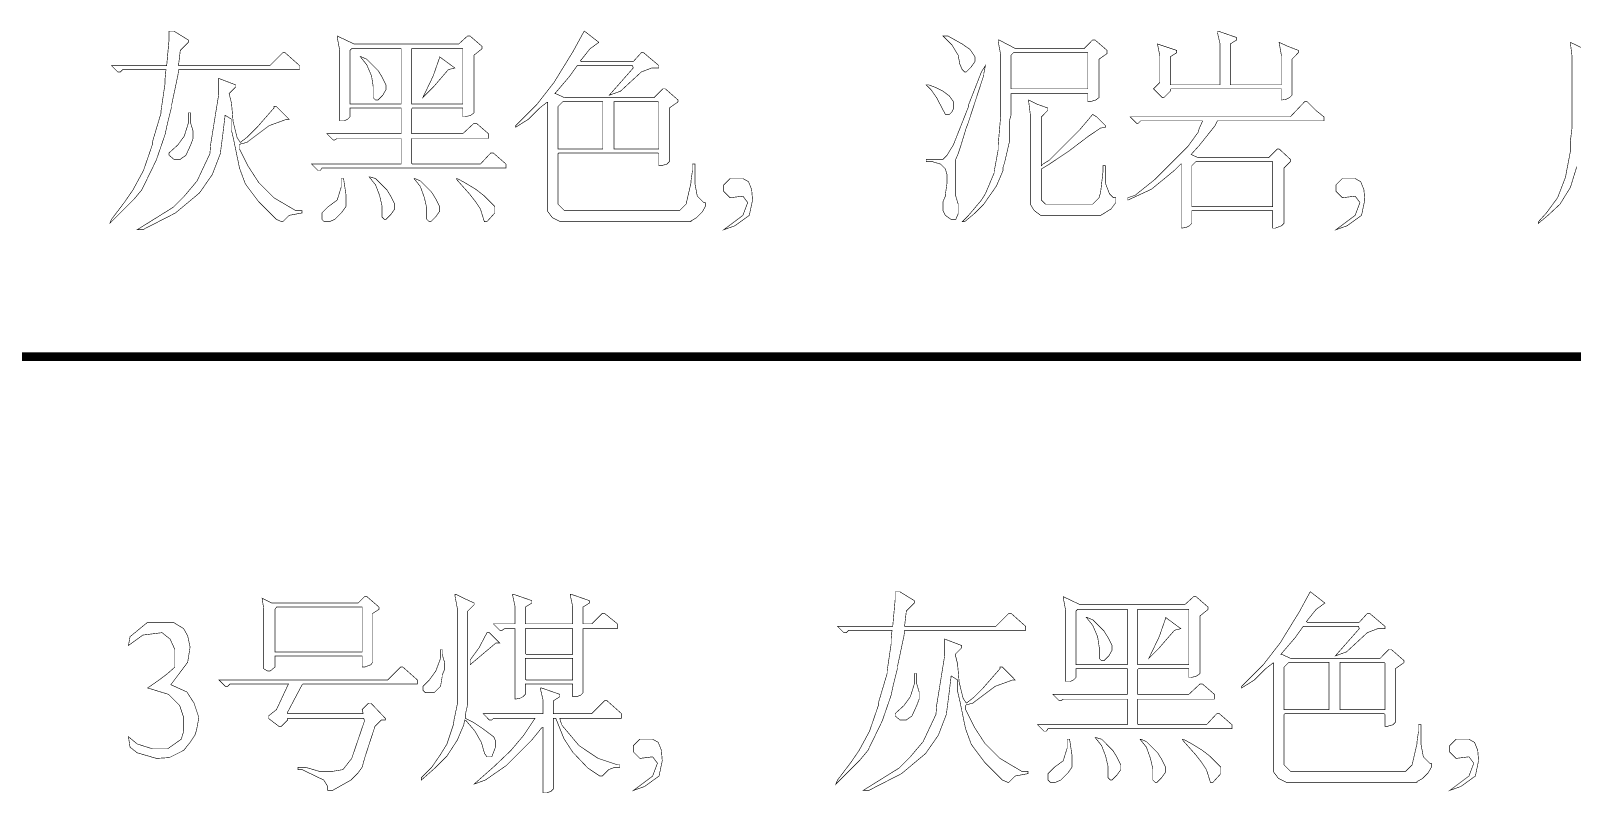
# Model space of a CAD drawing. Extents: x 94 to 452, y -72 to 1042.
# Drawn here: x 222.13 to 248.56, y 340.8 to 353.86 of the extents above; entities that cross this region are included whole.
import ezdxf

# ---------------------------------------------------------------- set-up
doc = ezdxf.new("R2010")
doc.units = 0
doc.header["$MEASUREMENT"] = 0
doc.layers.add('TREE_LAYER', color=7, linetype='Continuous')

msp = doc.modelspace()

# ---------------------------------------------------------------- linework, layer by layer
at = {"layer": 'TREE_LAYER'}
for points, const_width, elevation in [([(224.581169, 353.85727), (224.498816, 353.85727), (224.498816, 353.720015), (224.457639, 353.267074), (223.51058, 353.267074), (223.620384, 353.15727), (223.661561, 353.15727), (223.702737, 353.198446), (224.443914, 353.198446), (224.443914, 353.184721), (224.430188, 353.047466), (224.430188, 352.965113), (224.361561, 352.498446), (224.361561, 352.45727), (224.21058, 351.949427), (224.21058, 351.90825), (224.0596, 351.469035), (223.881169, 351.139623), (223.730188, 350.920015), (223.51058, 350.63178), (223.483129, 350.563152), (223.894894, 350.974917), (224.032149, 351.139623), (224.279208, 351.647466), (224.430188, 352.086682), (224.471365, 352.278839), (224.539992, 352.553348), (224.539992, 352.580799), (224.649796, 353.102368), (224.663522, 353.198446), (226.736071, 353.198446), (226.736071, 353.267074), (226.489012, 353.486682), (226.447835, 353.486682), (226.228228, 353.267074), (224.663522, 353.267074), (224.663522, 353.294525), (224.690973, 353.527858), (224.828228, 353.665113), (224.828228, 353.70629), (224.581169, 353.85727), (224.581169, 353.85727)], 0.01, 49), ([(227.381169, 353.774917), (227.381169, 353.774917), (227.381169, 353.761191), (227.422345, 353.541584), (227.422345, 352.320015), (227.504698, 352.320015), (227.5596, 352.347466), (227.600777, 352.388642), (227.600777, 352.525897), (227.600777, 352.539623), (228.479208, 352.539623), (228.479208, 352.525897), (228.479208, 352.100407), (228.479208, 352.100407), (227.202737, 352.100407), (227.312541, 351.990603), (227.339992, 351.990603), (227.381169, 352.018054), (228.479208, 352.018054), (228.479208, 352.018054), (228.479208, 351.592564), (228.479208, 351.578839), (226.941953, 351.578839), (227.051757, 351.469035), (227.092933, 351.469035), (227.120384, 351.510211), (230.277247, 351.510211), (230.277247, 351.578839), (230.057639, 351.770995), (230.016463, 351.770995), (229.838031, 351.578839), (228.671365, 351.578839), (228.657639, 351.592564), (228.657639, 352.018054), (228.671365, 352.018054), (229.975286, 352.018054), (229.975286, 352.100407), (229.769404, 352.278839), (229.728228, 352.278839), (229.536071, 352.100407), (228.671365, 352.100407), (228.657639, 352.100407), (228.657639, 352.525897), (228.671365, 352.539623), (229.536071, 352.539623), (229.536071, 352.525897), (229.536071, 352.388642), (229.577247, 352.388642), (229.673326, 352.416093), (229.728228, 352.45727), (229.728228, 353.445505), (229.865482, 353.555309), (229.865482, 353.555309), (229.865482, 353.596486), (229.6596, 353.774917), (229.618424, 353.774917), (229.467443, 353.637662), (227.669404, 353.637662), (227.381169, 353.774917), (227.381169, 353.774917)], 0.01, 49), ([(231.622345, 353.85727), (231.60862, 353.843544), (231.594894, 353.816093), (231.430188, 353.514133), (231.100777, 352.978839), (230.812541, 352.60825), (230.441953, 352.237662), (230.441953, 352.210211), (230.661561, 352.347466), (230.853718, 352.539623), (230.977247, 352.635701), (230.990973, 352.635701), (230.990973, 352.635701), (230.990973, 350.78276), (230.990973, 350.769035), (231.073326, 350.659231), (231.21058, 350.590603), (233.447835, 350.590603), (233.447835, 350.604329), (233.543914, 350.659231), (233.639992, 350.755309), (233.694894, 350.851388), (233.694894, 350.920015), (233.667443, 350.920015), (233.557639, 351.029819), (233.516463, 351.249427), (233.516463, 351.578839), (233.475286, 351.578839), (233.475286, 351.469035), (233.447835, 351.276878), (233.447835, 351.249427), (233.365482, 350.892564), (233.255679, 350.78276), (231.279208, 350.78276), (231.169404, 350.892564), (231.169404, 351.75727), (231.183129, 351.770995), (232.88509, 351.770995), (232.898816, 351.75727), (232.898816, 351.551388), (232.939992, 351.551388), (233.036071, 351.578839), (233.077247, 351.620015), (233.077247, 352.539623), (233.214502, 352.635701), (233.228228, 352.649427), (233.228228, 352.676878), (233.00862, 352.869035), (232.967443, 352.869035), (232.816463, 352.718054), (231.279208, 352.718054), (231.128228, 352.786682), (231.114502, 352.786682), (231.361561, 353.074917), (231.498816, 353.267074), (232.445875, 353.267074), (232.4596, 353.225897), (232.047835, 352.759231), (232.239992, 352.827858), (232.596855, 353.15727), (232.775286, 353.225897), (232.898816, 353.225897), (232.898816, 353.267074), (232.638031, 353.486682), (232.596855, 353.486682), (232.4596, 353.335701), (231.567443, 353.335701), (231.553718, 353.349427), (231.718424, 353.555309), (231.869404, 353.665113), (231.622345, 353.85727), (231.622345, 353.85727)], 0.01, 49), ([(237.853718, 353.774917), (237.771365, 353.774917), (237.922345, 353.623937), (238.032149, 353.445505), (238.0596, 353.294525), (238.100777, 353.198446), (238.141953, 353.15727), (238.169404, 353.15727), (238.251757, 353.239623), (238.320384, 353.335701), (238.320384, 353.418054), (238.238031, 353.541584), (238.100777, 353.637662), (237.853718, 353.774917), (237.853718, 353.774917)], 0.01, 49), ([(238.732149, 353.70629), (238.718424, 353.70629), (238.718424, 353.678839), (238.7596, 353.459231), (238.7596, 352.388642), (238.718424, 351.90825), (238.718424, 351.825897), (238.649796, 351.455309), (238.649796, 351.427858), (238.498816, 351.070995), (238.430188, 350.961191), (238.21058, 350.700407), (238.100777, 350.590603), (238.141953, 350.590603), (238.306659, 350.727858), (238.471365, 350.892564), (238.690973, 351.20825), (238.800777, 351.469035), (238.800777, 351.523937), (238.828228, 351.60629), (238.869404, 351.784721), (238.91058, 351.963152), (238.91058, 352.320015), (238.938031, 352.416093), (238.938031, 352.786682), (238.951757, 352.786682), (240.255679, 352.786682), (240.255679, 352.786682), (240.255679, 352.649427), (240.296855, 352.649427), (240.392933, 352.676878), (240.447835, 352.718054), (240.447835, 353.376878), (240.58509, 353.472956), (240.58509, 353.486682), (240.58509, 353.527858), (240.379208, 353.70629), (240.338031, 353.70629), (240.187051, 353.555309), (239.020384, 353.555309), (238.732149, 353.70629), (238.732149, 353.70629)], 0.01, 49), ([(242.492933, 353.85727), (242.479208, 353.85727), (242.479208, 353.829819), (242.520384, 353.651388), (242.520384, 352.937662), (242.506659, 352.937662), (241.683129, 352.937662), (241.669404, 352.937662), (241.669404, 353.418054), (241.779208, 353.486682), (241.779208, 353.486682), (241.779208, 353.527858), (241.449796, 353.637662), (241.490973, 353.43178), (241.490973, 352.978839), (241.381169, 352.869035), (241.532149, 352.718054), (241.5596, 352.718054), (241.669404, 352.827858), (241.669404, 352.855309), (241.683129, 352.869035), (243.577247, 352.869035), (243.577247, 352.855309), (243.577247, 352.676878), (243.6596, 352.690603), (243.714502, 352.718054), (243.755679, 352.759231), (243.755679, 353.376878), (243.865482, 353.486682), (243.865482, 353.527858), (243.687051, 353.596486), (243.536071, 353.665113), (243.577247, 353.43178), (243.577247, 352.937662), (243.577247, 352.937662), (242.698816, 352.937662), (242.698816, 352.937662), (242.698816, 353.637662), (242.80862, 353.70629), (242.80862, 353.70629), (242.80862, 353.747466), (242.492933, 353.85727), (242.492933, 353.85727)], 0.01, 49), ([(227.628228, 353.555309), (227.641953, 353.555309), (228.479208, 353.555309), (228.479208, 353.555309), (228.479208, 352.60825), (228.479208, 352.60825), (227.600777, 352.60825), (227.600777, 352.60825), (227.600777, 353.527858), (227.628228, 353.555309), (227.628228, 353.555309)], 0.01, 49), ([(228.657639, 353.555309), (228.671365, 353.555309), (229.536071, 353.555309), (229.536071, 353.555309), (229.536071, 352.60825), (229.536071, 352.60825), (228.671365, 352.60825), (228.657639, 352.60825), (228.657639, 353.555309), (228.657639, 353.555309)], 0.01, 49), ([(238.979208, 353.486682), (238.979208, 353.486682), (240.255679, 353.486682), (240.255679, 353.486682), (240.255679, 352.869035), (240.255679, 352.869035), (238.951757, 352.869035), (238.938031, 352.869035), (238.938031, 353.445505), (238.979208, 353.486682), (238.979208, 353.486682)], 0.01, 49), ([(248.532149, 353.665113), (248.532149, 353.665113), (248.532149, 353.651388), (248.5596, 353.43178), (248.5596, 352.196486), (248.532149, 351.976878), (248.532149, 351.798446), (248.463522, 351.441584), (248.449796, 351.359231), (248.312541, 351.002368), (248.120384, 350.741584), (247.983129, 350.590603), (247.983129, 350.563152), (248.147835, 350.700407), (248.353718, 350.892564), (248.532149, 351.180799), (248.641953, 351.537662)], 0.01, 49), ([(248.820384, 353.527858), (248.532149, 353.665113), (248.532149, 353.665113)], 0.01, 49), ([(227.792933, 353.418054), (227.779208, 353.418054), (227.889012, 353.280799), (227.971365, 353.088642), (227.998816, 352.910211), (227.998816, 352.718054), (228.039992, 352.676878), (228.081169, 352.676878), (228.163522, 352.759231), (228.218424, 352.855309), (228.218424, 352.937662), (228.149796, 353.074917), (228.081169, 353.184721), (227.889012, 353.376878), (227.792933, 353.418054), (227.792933, 353.418054)], 0.01, 49), ([(229.138031, 353.418054), (229.138031, 353.404329), (229.028228, 353.088642), (228.849796, 352.718054), (229.028228, 352.896486), (229.289012, 353.198446), (229.398816, 353.225897), (229.138031, 353.418054), (229.138031, 353.418054)], 0.01, 49), ([(238.498816, 353.267074), (238.430188, 353.15727), (238.21058, 352.594525), (238.21058, 352.567074), (237.949796, 351.90825), (237.839992, 351.729819), (237.771365, 351.661191), (237.483129, 351.661191), (237.483129, 351.620015), (237.592933, 351.620015), (237.730188, 351.578839), (237.812541, 351.496486), (237.839992, 351.400407), (237.839992, 351.249427), (237.812541, 351.05727), (237.812541, 351.029819), (237.771365, 350.933741), (237.771365, 350.78276), (237.812541, 350.700407), (237.90862, 350.63178), (237.990973, 350.63178), (238.032149, 350.727858), (238.032149, 350.892564), (237.990973, 351.029819), (237.990973, 351.661191), (238.032149, 351.75727), (238.073326, 351.880799), (238.169404, 352.196486), (238.196855, 352.265113), (238.471365, 353.102368), (238.471365, 353.129819), (238.498816, 353.267074), (238.498816, 353.267074)], 0.01, 49), ([(225.349796, 353.047466), (225.349796, 353.047466), (225.349796, 352.772956), (225.212541, 351.921976), (225.198816, 351.75727), (224.979208, 351.290603), (224.7596, 351.029819), (224.567443, 350.837662), (223.949796, 350.453348), (224.045875, 350.453348), (224.60862, 350.741584), (225.020384, 351.084721), (225.239992, 351.400407), (225.377247, 351.75727), (225.418424, 352.072956), (225.4596, 352.416093), (225.569404, 352.347466), (225.569404, 352.155309), (225.61058, 351.976878), (225.706659, 351.510211), (225.802737, 351.249427), (225.830188, 351.20825), (226.036071, 350.933741), (226.338031, 350.63178), (226.43411, 350.590603), (226.447835, 350.590603), (226.557639, 350.700407), (226.777247, 350.741584), (226.777247, 350.78276), (226.667443, 350.78276), (226.296855, 351.002368), (226.036071, 351.263152), (225.857639, 351.537662), (225.706659, 351.839623), (225.706659, 351.90825), (225.720384, 351.921976), (225.830188, 351.949427), (226.214502, 352.237662), (226.516463, 352.347466), (226.557639, 352.347466), (226.338031, 352.567074), (226.296855, 352.567074), (226.296855, 352.539623), (226.00862, 352.210211), (225.843914, 352.045505), (225.720384, 351.949427), (225.665482, 352.03178), (225.596855, 352.30629), (225.569404, 352.621976), (225.528228, 352.786682), (225.528228, 352.786682), (225.638031, 352.896486), (225.638031, 352.937662), (225.349796, 353.047466), (225.349796, 353.047466)], 0.01, 49), ([(237.524306, 352.937662), (237.483129, 352.937662), (237.565482, 352.855309), (237.661561, 352.718054), (237.812541, 352.429819), (237.881169, 352.429819), (237.922345, 352.470995), (237.949796, 352.525897), (237.949796, 352.649427), (237.881169, 352.745505), (237.771365, 352.827858), (237.63411, 352.896486), (237.524306, 352.937662), (237.524306, 352.937662)], 0.01, 49), ([(231.238031, 352.635701), (231.251757, 352.649427), (231.938031, 352.649427), (231.938031, 352.635701), (231.938031, 351.839623), (231.938031, 351.839623), (231.183129, 351.839623), (231.169404, 351.839623), (231.169404, 352.567074), (231.238031, 352.635701), (231.238031, 352.635701)], 0.01, 49), ([(232.130188, 352.635701), (232.130188, 352.649427), (232.88509, 352.649427), (232.898816, 352.635701), (232.898816, 351.839623), (232.88509, 351.839623), (232.130188, 351.839623), (232.130188, 351.839623), (232.130188, 352.635701), (232.130188, 352.635701)], 0.01, 49), ([(239.239992, 352.676878), (239.239992, 352.676878), (239.239992, 352.663152), (239.267443, 352.443544), (239.267443, 350.892564), (239.336071, 350.78276), (239.445875, 350.700407), (240.475286, 350.700407), (240.543914, 350.741584), (240.653718, 350.810211), (240.736071, 350.920015), (240.736071, 351.002368), (240.694894, 351.002368), (240.626267, 351.070995), (240.557639, 351.249427), (240.557639, 351.551388), (240.516463, 351.551388), (240.516463, 351.455309), (240.475286, 351.098446), (240.447835, 351.002368), (240.338031, 350.892564), (239.528228, 350.892564), (239.4596, 350.961191), (239.4596, 351.496486), (239.596855, 351.578839), (239.926267, 351.798446), (240.269404, 352.059231), (240.475286, 352.196486), (240.557639, 352.210211), (240.557639, 352.237662), (240.406659, 352.388642), (240.338031, 352.429819), (240.118424, 352.169035), (239.596855, 351.647466), (239.487051, 351.578839), (239.4596, 351.551388), (239.4596, 351.565113), (239.4596, 352.388642), (239.569404, 352.498446), (239.569404, 352.539623), (239.377247, 352.60825), (239.239992, 352.676878), (239.239992, 352.676878)], 0.01, 49), ([(244.016463, 352.649427), (243.975286, 352.649427), (243.728228, 352.388642), (240.983129, 352.388642), (241.092933, 352.278839), (241.120384, 352.278839), (241.161561, 352.320015), (242.218424, 352.320015), (242.218424, 352.30629), (242.163522, 352.18276), (242.149796, 352.127858), (241.971365, 351.880799), (241.40862, 351.318054), (241.065482, 351.043544), (240.941953, 351.002368), (240.941953, 350.961191), (241.298816, 351.125897), (241.353718, 351.153348), (241.738031, 351.469035), (241.847835, 351.578839), (241.861561, 351.578839), (241.861561, 350.480799), (241.943914, 350.494525), (241.998816, 350.521976), (242.039992, 350.563152), (242.039992, 350.769035), (242.039992, 350.78276), (243.426267, 350.78276), (243.426267, 350.769035), (243.426267, 350.480799), (243.467443, 350.480799), (243.577247, 350.521976), (243.618424, 350.563152), (243.618424, 351.510211), (243.728228, 351.620015), (243.728228, 351.661191), (243.536071, 351.839623), (243.50862, 351.839623), (243.357639, 351.688642), (242.149796, 351.688642), (242.026267, 351.743544), (242.163522, 351.894525), (242.438031, 352.237662), (242.479208, 352.320015), (244.304698, 352.320015), (244.304698, 352.388642), (244.167443, 352.498446), (244.016463, 352.649427), (244.016463, 352.649427)], 0.01, 49), ([(224.869404, 352.45727), (224.828228, 352.45727), (224.828228, 352.278839), (224.7596, 352.059231), (224.649796, 351.90825), (224.498816, 351.770995), (224.498816, 351.729819), (224.581169, 351.661191), (224.690973, 351.661191), (224.787051, 351.729819), (224.869404, 351.90825), (224.91058, 352.018054), (224.91058, 352.141584), (224.869404, 352.278839), (224.869404, 352.45727), (224.869404, 352.45727)], 0.01, 49), ([(242.10862, 351.620015), (242.10862, 351.620015), (243.426267, 351.620015), (243.426267, 351.620015), (243.426267, 350.851388), (243.426267, 350.851388), (242.039992, 350.851388), (242.039992, 350.851388), (242.039992, 351.551388), (242.10862, 351.620015), (242.10862, 351.620015)], 0.01, 49), ([(227.490973, 351.33178), (227.449796, 351.33178), (227.449796, 351.180799), (227.381169, 350.961191), (227.230188, 350.851388), (227.120384, 350.741584), (227.120384, 350.63178), (227.161561, 350.590603), (227.243914, 350.590603), (227.339992, 350.63178), (227.463522, 350.755309), (227.532149, 350.851388), (227.532149, 351.05727), (227.490973, 351.33178), (227.490973, 351.33178)], 0.01, 49), ([(227.943914, 351.359231), (227.930188, 351.359231), (228.039992, 351.221976), (228.10862, 351.043544), (228.149796, 350.865113), (228.149796, 350.672956), (228.190973, 350.63178), (228.218424, 350.63178), (228.300777, 350.714133), (228.369404, 350.810211), (228.369404, 350.892564), (228.300777, 351.029819), (228.232149, 351.139623), (228.039992, 351.33178), (227.943914, 351.359231), (227.943914, 351.359231)], 0.01, 49), ([(228.712541, 351.33178), (228.698816, 351.33178), (228.80862, 351.194525), (228.877247, 351.002368), (228.918424, 350.823937), (228.918424, 350.63178), (228.9596, 350.590603), (228.987051, 350.590603), (229.069404, 350.672956), (229.138031, 350.769035), (229.138031, 350.851388), (229.069404, 350.988642), (229.000777, 351.098446), (228.80862, 351.290603), (228.712541, 351.33178), (228.712541, 351.33178)], 0.01, 49), ([(229.439992, 351.33178), (229.426267, 351.33178), (229.439992, 351.304329), (229.6596, 351.05727), (229.755679, 350.933741), (229.838031, 350.810211), (229.906659, 350.590603), (229.947835, 350.590603), (230.08509, 350.741584), (230.08509, 350.851388), (229.892933, 351.043544), (229.769404, 351.139623), (229.590973, 351.249427), (229.439992, 351.33178), (229.439992, 351.33178)], 0.01, 49), ([(234.339992, 351.33178), (234.120384, 351.33178), (234.01058, 351.221976), (234.01058, 351.112172), (234.120384, 351.002368), (234.339992, 351.029819), (234.422345, 350.920015), (234.339992, 350.700407), (234.01058, 350.453348), (234.202737, 350.521976), (234.449796, 350.700407), (234.504698, 350.961191), (234.490973, 351.139623), (234.436071, 351.276878), (234.339992, 351.33178), (234.339992, 351.33178)], 0.01, 49), ([(244.839992, 351.33178), (244.620384, 351.33178), (244.51058, 351.221976), (244.51058, 351.112172), (244.620384, 351.002368), (244.839992, 351.029819), (244.922345, 350.920015), (244.839992, 350.700407), (244.51058, 350.453348), (244.702737, 350.521976), (244.949796, 350.700407), (245.004698, 350.961191), (244.990973, 351.139623), (244.936071, 351.276878), (244.839992, 351.33178), (244.839992, 351.33178)], 0.01, 49), ([(221.22612, 348.278409), (399.22612, 348.278409)], 0.15, 178), ([(229.415536, 344.207768), (229.40181, 344.207768), (229.40181, 344.180317), (229.442987, 343.960709), (229.442987, 342.327376), (229.388085, 342.066591), (229.374359, 341.970513), (229.264555, 341.641101), (229.154751, 341.46267), (229.003771, 341.243062), (228.825339, 341.06463), (228.825339, 341.023454), (229.058673, 341.229336), (229.264555, 341.435219), (229.442987, 341.709729), (229.55279, 341.970513), (229.566516, 342.052866), (229.593967, 342.03914), (229.744947, 341.860709), (229.854751, 341.668552), (229.909653, 341.476395), (229.95083, 341.421493), (230.033183, 341.421493), (230.10181, 341.599925), (230.10181, 341.682278), (230.074359, 341.750905), (230.046908, 341.778356), (229.882202, 341.901885), (229.717496, 342.011689), (229.580241, 342.080317), (229.580241, 342.148944), (229.621418, 342.327376), (229.621418, 343.919532), (229.731222, 344.029336), (229.731222, 344.056787), (229.55279, 344.13914), (229.415536, 344.207768), (229.415536, 344.207768)], 0.01, 50), ([(230.403771, 344.207768), (230.390045, 344.207768), (230.390045, 344.194042), (230.431222, 344.001885), (230.431222, 343.699925), (230.431222, 343.699925), (230.060634, 343.699925), (230.170438, 343.590121), (230.211614, 343.590121), (230.25279, 343.617572), (230.431222, 343.617572), (230.431222, 343.617572), (230.431222, 342.409729), (230.513575, 342.423454), (230.568477, 342.450905), (230.609653, 342.492081), (230.609653, 342.670513), (230.623379, 342.670513), (231.419457, 342.670513), (231.419457, 342.670513), (231.419457, 342.450905), (231.488085, 342.450905), (231.556712, 342.478356), (231.597888, 342.519532), (231.597888, 343.617572), (231.611614, 343.617572), (232.188085, 343.617572), (232.188085, 343.699925), (231.968477, 343.878356), (231.9273, 343.878356), (231.748869, 343.699925), (231.611614, 343.699925), (231.597888, 343.699925), (231.597888, 343.98816), (231.707692, 344.056787), (231.707692, 344.097964), (231.392006, 344.207768), (231.378281, 344.207768), (231.378281, 344.194042), (231.419457, 344.001885), (231.419457, 343.699925), (231.419457, 343.699925), (230.623379, 343.699925), (230.609653, 343.699925), (230.609653, 343.98816), (230.719457, 344.056787), (230.719457, 344.097964), (230.403771, 344.207768), (230.403771, 344.207768)], 0.01, 50), ([(237.033183, 344.248944), (236.95083, 344.248944), (236.95083, 344.111689), (236.909653, 343.658748), (235.962594, 343.658748), (236.072398, 343.548944), (236.113575, 343.548944), (236.154751, 343.590121), (236.895928, 343.590121), (236.895928, 343.576395), (236.882202, 343.43914), (236.882202, 343.356787), (236.813575, 342.890121), (236.813575, 342.848944), (236.662594, 342.341101), (236.662594, 342.299925), (236.511614, 341.860709), (236.333183, 341.531297), (236.182202, 341.311689), (235.962594, 341.023454), (235.935143, 340.954827), (236.346908, 341.366591), (236.484163, 341.531297), (236.731222, 342.03914), (236.882202, 342.478356), (236.923379, 342.670513), (236.992006, 342.945023), (236.992006, 342.972474), (237.10181, 343.494042), (237.115536, 343.590121), (239.188085, 343.590121), (239.188085, 343.658748), (238.941026, 343.878356), (238.899849, 343.878356), (238.680241, 343.658748), (237.115536, 343.658748), (237.115536, 343.686199), (237.142987, 343.919532), (237.280241, 344.056787), (237.280241, 344.097964), (237.033183, 344.248944), (237.033183, 344.248944)], 0.01, 50), ([(244.074359, 344.248944), (244.060634, 344.235219), (244.046908, 344.207768), (243.882202, 343.905807), (243.55279, 343.370513), (243.264555, 342.999925), (242.893967, 342.629336), (242.893967, 342.601885), (243.113575, 342.73914), (243.305732, 342.931297), (243.429261, 343.027376), (243.442987, 343.027376), (243.442987, 343.027376), (243.442987, 341.174434), (243.442987, 341.160709), (243.525339, 341.050905), (243.662594, 340.982278), (245.899849, 340.982278), (245.899849, 340.996003), (245.995928, 341.050905), (246.092006, 341.146983), (246.146908, 341.243062), (246.146908, 341.311689), (246.119457, 341.311689), (246.009653, 341.421493), (245.968477, 341.641101), (245.968477, 341.970513), (245.9273, 341.970513), (245.9273, 341.860709), (245.899849, 341.668552), (245.899849, 341.641101), (245.817496, 341.284238), (245.707692, 341.174434), (243.731222, 341.174434), (243.621418, 341.284238), (243.621418, 342.148944), (243.635143, 342.16267), (245.337104, 342.16267), (245.35083, 342.148944), (245.35083, 341.943062), (245.392006, 341.943062), (245.488085, 341.970513), (245.529261, 342.011689), (245.529261, 342.931297), (245.666516, 343.027376), (245.680241, 343.041101), (245.680241, 343.068552), (245.460634, 343.260709), (245.419457, 343.260709), (245.268477, 343.109729), (243.731222, 343.109729), (243.580241, 343.178356), (243.566516, 343.178356), (243.813575, 343.466591), (243.95083, 343.658748), (244.897888, 343.658748), (244.911614, 343.617572), (244.499849, 343.150905), (244.692006, 343.219532), (245.048869, 343.548944), (245.2273, 343.617572), (245.35083, 343.617572), (245.35083, 343.658748), (245.090045, 343.878356), (245.048869, 343.878356), (244.911614, 343.727376), (244.019457, 343.727376), (244.005732, 343.741101), (244.170438, 343.946983), (244.321418, 344.056787), (244.074359, 344.248944), (244.074359, 344.248944)], 0.01, 50), ([(227.892006, 344.166591), (227.85083, 344.166591), (227.741026, 344.056787), (226.258673, 344.056787), (226.093967, 344.13914), (226.121418, 343.960709), (226.121418, 342.931297), (226.190045, 342.890121), (226.231222, 342.890121), (226.313575, 342.958748), (226.313575, 343.137179), (226.313575, 343.150905), (227.809653, 343.150905), (227.809653, 343.137179), (227.809653, 342.958748), (227.85083, 342.958748), (227.960634, 342.999925), (227.988085, 343.041101), (227.988085, 343.878356), (228.097888, 343.946983), (228.097888, 343.98816), (227.892006, 344.166591), (227.892006, 344.166591)], 0.01, 50), ([(226.341026, 343.98816), (226.341026, 343.98816), (227.809653, 343.98816), (227.809653, 343.98816), (227.809653, 343.219532), (227.809653, 343.219532), (226.313575, 343.219532), (226.313575, 343.219532), (226.313575, 343.946983), (226.341026, 343.98816), (226.341026, 343.98816)], 0.01, 50), ([(239.833183, 344.166591), (239.833183, 344.166591), (239.833183, 344.152866), (239.874359, 343.933258), (239.874359, 342.711689), (239.956712, 342.711689), (240.011614, 342.73914), (240.05279, 342.780317), (240.05279, 342.917572), (240.05279, 342.931297), (240.931222, 342.931297), (240.931222, 342.917572), (240.931222, 342.492081), (240.931222, 342.492081), (239.654751, 342.492081), (239.764555, 342.382278), (239.792006, 342.382278), (239.833183, 342.409729), (240.931222, 342.409729), (240.931222, 342.409729), (240.931222, 341.984238), (240.931222, 341.970513), (239.393967, 341.970513), (239.503771, 341.860709), (239.544947, 341.860709), (239.572398, 341.901885), (242.729261, 341.901885), (242.729261, 341.970513), (242.509653, 342.16267), (242.468477, 342.16267), (242.290045, 341.970513), (241.123379, 341.970513), (241.109653, 341.984238), (241.109653, 342.409729), (241.123379, 342.409729), (242.4273, 342.409729), (242.4273, 342.492081), (242.221418, 342.670513), (242.180241, 342.670513), (241.988085, 342.492081), (241.123379, 342.492081), (241.109653, 342.492081), (241.109653, 342.917572), (241.123379, 342.931297), (241.988085, 342.931297), (241.988085, 342.917572), (241.988085, 342.780317), (242.029261, 342.780317), (242.125339, 342.807768), (242.180241, 342.848944), (242.180241, 343.837179), (242.317496, 343.946983), (242.317496, 343.946983), (242.317496, 343.98816), (242.111614, 344.166591), (242.070438, 344.166591), (241.919457, 344.029336), (240.121418, 344.029336), (239.833183, 344.166591), (239.833183, 344.166591)], 0.01, 50), ([(240.080241, 343.946983), (240.093967, 343.946983), (240.931222, 343.946983), (240.931222, 343.946983), (240.931222, 342.999925), (240.931222, 342.999925), (240.05279, 342.999925), (240.05279, 342.999925), (240.05279, 343.919532), (240.080241, 343.946983), (240.080241, 343.946983)], 0.01, 50), ([(241.109653, 343.946983), (241.123379, 343.946983), (241.988085, 343.946983), (241.988085, 343.946983), (241.988085, 342.999925), (241.988085, 342.999925), (241.123379, 342.999925), (241.109653, 342.999925), (241.109653, 343.946983), (241.109653, 343.946983)], 0.01, 50), ([(224.570438, 343.727376), (224.131222, 343.727376), (223.829261, 343.480317), (223.80181, 343.329336), (224.048869, 343.507768), (224.378281, 343.548944), (224.515536, 343.43914), (224.597888, 343.260709), (224.597888, 342.958748), (224.474359, 342.848944), (224.309653, 342.725415), (224.131222, 342.601885), (224.488085, 342.492081), (224.680241, 342.299925), (224.748869, 342.094042), (224.748869, 341.860709), (224.707692, 341.723454), (224.474359, 341.558748), (224.213575, 341.558748), (223.95279, 341.641101), (223.80181, 341.76463), (223.829261, 341.586199), (223.95279, 341.490121), (224.282202, 341.394042), (224.50181, 341.407768), (224.748869, 341.531297), (224.858673, 341.668552), (224.941026, 341.792081), (224.968477, 341.874434), (225.009653, 342.094042), (224.9273, 342.341101), (224.803771, 342.533258), (224.529261, 342.656787), (224.817496, 343.041101), (224.858673, 343.301885), (224.817496, 343.494042), (224.748869, 343.617572), (224.570438, 343.727376), (224.570438, 343.727376)], 0.01, 50), ([(240.244947, 343.809729), (240.231222, 343.809729), (240.341026, 343.672474), (240.423379, 343.480317), (240.45083, 343.301885), (240.45083, 343.109729), (240.492006, 343.068552), (240.533183, 343.068552), (240.615536, 343.150905), (240.670438, 343.246983), (240.670438, 343.329336), (240.60181, 343.466591), (240.533183, 343.576395), (240.341026, 343.768552), (240.244947, 343.809729), (240.244947, 343.809729)], 0.01, 50), ([(241.590045, 343.809729), (241.590045, 343.796003), (241.480241, 343.480317), (241.30181, 343.109729), (241.480241, 343.28816), (241.741026, 343.590121), (241.85083, 343.617572), (241.590045, 343.809729), (241.590045, 343.809729)], 0.01, 50), ([(229.992006, 343.548944), (229.95083, 343.548944), (229.813575, 343.28816), (229.662594, 343.082278), (229.662594, 342.999925), (230.10181, 343.370513), (230.170438, 343.370513), (229.992006, 343.548944), (229.992006, 343.548944)], 0.01, 50), ([(230.609653, 343.617572), (230.623379, 343.617572), (231.419457, 343.617572), (231.419457, 343.617572), (231.419457, 343.192081), (231.419457, 343.178356), (230.623379, 343.178356), (230.609653, 343.192081), (230.609653, 343.617572), (230.609653, 343.617572)], 0.01, 50), ([(237.80181, 343.43914), (237.80181, 343.43914), (237.80181, 343.16463), (237.664555, 342.31365), (237.65083, 342.148944), (237.431222, 341.682278), (237.211614, 341.421493), (237.019457, 341.229336), (236.40181, 340.845023), (236.497888, 340.845023), (237.060634, 341.133258), (237.472398, 341.476395), (237.692006, 341.792081), (237.829261, 342.148944), (237.870438, 342.46463), (237.911614, 342.807768), (238.021418, 342.73914), (238.021418, 342.546983), (238.062594, 342.368552), (238.158673, 341.901885), (238.254751, 341.641101), (238.282202, 341.599925), (238.488085, 341.325415), (238.790045, 341.023454), (238.886124, 340.982278), (238.899849, 340.982278), (239.009653, 341.092081), (239.229261, 341.133258), (239.229261, 341.174434), (239.119457, 341.174434), (238.748869, 341.394042), (238.488085, 341.654827), (238.309653, 341.929336), (238.158673, 342.231297), (238.158673, 342.299925), (238.172398, 342.31365), (238.282202, 342.341101), (238.666516, 342.629336), (238.968477, 342.73914), (239.009653, 342.73914), (238.790045, 342.958748), (238.748869, 342.958748), (238.748869, 342.931297), (238.460634, 342.601885), (238.295928, 342.437179), (238.172398, 342.341101), (238.117496, 342.423454), (238.048869, 342.697964), (238.021418, 343.01365), (237.980241, 343.178356), (237.980241, 343.178356), (238.090045, 343.28816), (238.090045, 343.329336), (237.80181, 343.43914), (237.80181, 343.43914)], 0.01, 50), ([(229.182202, 343.260709), (229.154751, 343.260709), (229.154751, 343.109729), (229.072398, 342.890121), (228.962594, 342.73914), (228.85279, 342.629336), (228.85279, 342.560709), (228.893967, 342.519532), (229.044947, 342.519532), (229.154751, 342.629336), (229.182202, 342.794042), (229.182202, 342.821493), (229.223379, 342.917572), (229.223379, 343.041101), (229.182202, 343.178356), (229.182202, 343.260709), (229.182202, 343.260709)], 0.01, 50), ([(228.509653, 342.958748), (228.468477, 342.958748), (228.248869, 342.73914), (225.35279, 342.73914), (225.462594, 342.629336), (225.503771, 342.629336), (225.544947, 342.670513), (226.546908, 342.670513), (226.546908, 342.670513), (226.533183, 342.643062), (226.341026, 342.231297), (226.203771, 342.121493), (226.203771, 342.080317), (226.382202, 341.943062), (226.423379, 341.943062), (226.533183, 342.052866), (226.533183, 342.080317), (227.837104, 342.080317), (227.85083, 342.03914), (227.631222, 341.394042), (227.480241, 341.201885), (227.315536, 341.174434), (227.068477, 341.174434), (226.835143, 341.243062), (226.711614, 341.243062), (226.711614, 341.201885), (226.780241, 341.201885), (227.15083, 341.023454), (227.219457, 340.91365), (227.219457, 340.845023), (227.30181, 340.845023), (227.617496, 341.023454), (227.741026, 341.146983), (227.809653, 341.243062), (227.85083, 341.394042), (228.029261, 341.943062), (228.139065, 342.052866), (228.207692, 342.052866), (228.207692, 342.080317), (227.960634, 342.341101), (227.919457, 342.341101), (227.809653, 342.231297), (227.823379, 342.176395), (227.823379, 342.16267), (226.533183, 342.16267), (226.533183, 342.190121), (226.780241, 342.656787), (226.793967, 342.670513), (228.756712, 342.670513), (228.756712, 342.73914), (228.509653, 342.958748), (228.509653, 342.958748)], 0.01, 50), ([(230.609653, 343.109729), (230.623379, 343.109729), (231.419457, 343.109729), (231.419457, 343.109729), (231.419457, 342.752866), (231.419457, 342.73914), (230.623379, 342.73914), (230.609653, 342.752866), (230.609653, 343.109729), (230.609653, 343.109729)], 0.01, 50), ([(243.690045, 343.027376), (243.703771, 343.041101), (244.390045, 343.041101), (244.390045, 343.027376), (244.390045, 342.231297), (244.390045, 342.231297), (243.635143, 342.231297), (243.621418, 342.231297), (243.621418, 342.958748), (243.690045, 343.027376), (243.690045, 343.027376)], 0.01, 50), ([(244.582202, 343.027376), (244.582202, 343.041101), (245.337104, 343.041101), (245.35083, 343.027376), (245.35083, 342.231297), (245.337104, 342.231297), (244.582202, 342.231297), (244.582202, 342.231297), (244.582202, 343.027376), (244.582202, 343.027376)], 0.01, 50), ([(230.884163, 342.601885), (230.870438, 342.601885), (230.870438, 342.574434), (230.911614, 342.396003), (230.911614, 342.16267), (230.897888, 342.16267), (229.882202, 342.16267), (229.992006, 342.052866), (230.033183, 342.052866), (230.060634, 342.080317), (230.760634, 342.080317), (230.774359, 342.080317), (230.582202, 341.792081), (230.362594, 341.531297), (230.074359, 341.256787), (229.731222, 340.954827), (229.923379, 341.023454), (230.280241, 341.270513), (230.719457, 341.709729), (230.897888, 341.929336), (230.911614, 341.929336), (230.911614, 340.803846), (230.980241, 340.803846), (231.048869, 340.831297), (231.090045, 340.872474), (231.090045, 342.080317), (231.090045, 342.080317), (231.117496, 342.080317), (231.131222, 342.080317), (231.268477, 341.737179), (231.419457, 341.503846), (231.680241, 341.229336), (231.886124, 341.092081), (231.9273, 341.092081), (232.037104, 341.201885), (232.146908, 341.243062), (232.229261, 341.243062), (232.229261, 341.284238), (232.188085, 341.284238), (231.858673, 341.394042), (231.529261, 341.61365), (231.241026, 341.956787), (231.2273, 341.984238), (231.199849, 342.080317), (231.199849, 342.080317), (232.256712, 342.080317), (232.256712, 342.16267), (232.009653, 342.382278), (231.968477, 342.382278), (231.748869, 342.16267), (231.090045, 342.16267), (231.090045, 342.16267), (231.090045, 342.382278), (231.199849, 342.450905), (231.199849, 342.492081), (230.884163, 342.601885), (230.884163, 342.601885)], 0.01, 50), ([(237.321418, 342.848944), (237.280241, 342.848944), (237.280241, 342.670513), (237.211614, 342.450905), (237.10181, 342.299925), (236.95083, 342.16267), (236.95083, 342.121493), (237.033183, 342.052866), (237.142987, 342.052866), (237.239065, 342.121493), (237.321418, 342.299925), (237.362594, 342.409729), (237.362594, 342.533258), (237.321418, 342.670513), (237.321418, 342.848944), (237.321418, 342.848944)], 0.01, 50), ([(232.792006, 341.723454), (232.572398, 341.723454), (232.462594, 341.61365), (232.462594, 341.503846), (232.572398, 341.394042), (232.792006, 341.421493), (232.874359, 341.311689), (232.792006, 341.092081), (232.462594, 340.845023), (232.654751, 340.91365), (232.90181, 341.092081), (232.956712, 341.352866), (232.942987, 341.531297), (232.888085, 341.668552), (232.792006, 341.723454), (232.792006, 341.723454)], 0.01, 50), ([(239.942987, 341.723454), (239.90181, 341.723454), (239.90181, 341.572474), (239.833183, 341.352866), (239.682202, 341.243062), (239.572398, 341.133258), (239.572398, 341.023454), (239.613575, 340.982278), (239.695928, 340.982278), (239.792006, 341.023454), (239.915536, 341.146983), (239.984163, 341.243062), (239.984163, 341.448944), (239.942987, 341.723454), (239.942987, 341.723454)], 0.01, 50), ([(240.395928, 341.750905), (240.382202, 341.750905), (240.492006, 341.61365), (240.560634, 341.435219), (240.60181, 341.256787), (240.60181, 341.06463), (240.642987, 341.023454), (240.670438, 341.023454), (240.75279, 341.105807), (240.821418, 341.201885), (240.821418, 341.284238), (240.75279, 341.421493), (240.684163, 341.531297), (240.492006, 341.723454), (240.395928, 341.750905), (240.395928, 341.750905)], 0.01, 50), ([(241.164555, 341.723454), (241.15083, 341.723454), (241.260634, 341.586199), (241.329261, 341.394042), (241.370438, 341.215611), (241.370438, 341.023454), (241.411614, 340.982278), (241.439065, 340.982278), (241.521418, 341.06463), (241.590045, 341.160709), (241.590045, 341.243062), (241.521418, 341.380317), (241.45279, 341.490121), (241.260634, 341.682278), (241.164555, 341.723454), (241.164555, 341.723454)], 0.01, 50), ([(241.892006, 341.723454), (241.878281, 341.723454), (241.892006, 341.696003), (242.111614, 341.448944), (242.207692, 341.325415), (242.290045, 341.201885), (242.358673, 340.982278), (242.399849, 340.982278), (242.537104, 341.133258), (242.537104, 341.243062), (242.344947, 341.435219), (242.221418, 341.531297), (242.042987, 341.641101), (241.892006, 341.723454), (241.892006, 341.723454)], 0.01, 50), ([(246.792006, 341.723454), (246.572398, 341.723454), (246.462594, 341.61365), (246.462594, 341.503846), (246.572398, 341.394042), (246.792006, 341.421493), (246.874359, 341.311689), (246.792006, 341.092081), (246.462594, 340.845023), (246.654751, 340.91365), (246.90181, 341.092081), (246.956712, 341.352866), (246.942987, 341.531297), (246.888085, 341.668552), (246.792006, 341.723454), (246.792006, 341.723454)], 0.01, 50)]:
    msp.add_lwpolyline(points, dxfattribs=dict(at, const_width=const_width, elevation=elevation))

doc.saveas('drawing.dxf')
